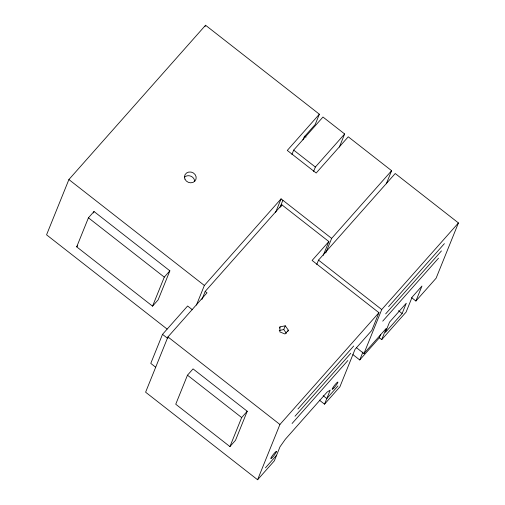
<?xml version="1.0" encoding="UTF-8"?>
<svg xmlns="http://www.w3.org/2000/svg" width="505" height="505" viewBox="0 0 505 505"><rect width="100%" height="100%" fill="white"/><g stroke="black" fill="none" stroke-linecap="round" stroke-linejoin="round"><path stroke-width="0.76" d="M280.004 326.874L279.839 331.93L285.009 333.988L288.361 330.207L285.268 325.807L280.004 326.874L279.499 328.124M302.931 139.853L304.042 137.114L315.196 124.514L319.362 114.212L205.567 25.25L68.895 179.553L46.561 234.825L167.111 329.071M76.697 246.85L88.432 217.813L94.006 211.513L169.869 270.819L158.134 299.863L152.554 306.163L76.697 246.85L77.713 245.708M93.419 212.965L94.006 211.513M205.017 26.626L205.567 25.25M152.554 306.163L164.289 277.119L169.869 270.819M192.424 309.773L187.607 306.011L162.509 334.354L150.774 363.392L155.59 367.16M323.263 255.366L328.85 241.548L281.885 204.834L205.181 291.429L206.987 292.843L167.938 336.93L145.604 392.202L257.588 479.75L274.329 460.857L280.004 446.805L285.325 439.268L327.164 392.031L330.213 390.119L324.532 404.17L319.318 400.093M196.426 305.096L204.361 285.458L281.064 198.856L331.64 238.398L325.763 252.942M201.95 299.433L205.181 291.429M187.475 375.19L175.74 404.227L229.927 446.59L235.507 440.297L247.235 411.253L193.055 368.89L187.475 375.19L241.661 417.553L229.927 446.59M291.922 154.461L293.683 150.099L322.973 117.034L344.65 133.976L339.36 147.069M275.484 212.674L281.064 198.856M279.934 207.542L282.869 200.27M281.298 206.286L281.885 204.834M313.599 171.41L315.36 167.041L344.65 133.976M279.24 330.466L283.753 329.557L285.268 325.807M287.856 331.457L288.361 330.207M316.749 264.481L318.516 260.113L395.219 173.518L458.439 222.939L436.105 278.211L415.912 301.012L411.632 297.666M257.588 479.75L279.921 424.478L378.939 312.69L312.115 260.441L328.85 241.548M386.319 183.782L391.609 170.696L348.261 136.804L316.18 173.019L287.282 150.427L319.362 114.212M352.907 354.605L359.743 359.951L362.95 352.023M378.939 312.69L371.749 330.485L355.015 349.378L339.878 386.855L324.532 404.17M356.574 347.806L363.941 353.569L381.73 309.54L458.439 222.939M380.726 334.304L379.274 337.908L359.743 359.951M379.261 337.7L381.717 339.619L386.256 328.376L363.941 353.569M402.119 313.529L406.279 303.221L389.544 322.121L385.378 332.423L402.119 313.529L398.502 310.708M415.912 301.012L421.965 286.019L412.149 297.104L406.096 312.096L381.717 339.619M331.64 238.398L391.609 170.696M241.661 417.553L247.235 411.253M297.944 408.974L353.727 345.994M388.598 306.63L444.381 243.65M295.008 416.234L350.798 353.254M385.662 313.889L441.446 250.909M292.079 423.493L347.863 360.513M382.727 321.148L438.517 258.169M265.441 467.832L276.595 455.232M337.965 385.959L326.804 398.552L323.194 395.731M304.824 136.129L306.055 137.095M293.683 150.099L315.36 167.041M318.516 260.113L381.73 309.54M68.895 179.553L204.361 285.458M88.432 217.813L164.289 277.119M167.938 336.93L279.921 424.478M162.509 334.354L167.925 338.59M283.753 329.557L286.404 333.325M184.685 177.021A5.94 5.34 22 0 1 191.086 176.295A5.94 5.34 22 0 1 194.684 181.566M276.456 451.823L274.038 455.504A4.627 0.612 -52 0 1 270.781 458.502A4.627 0.612 -52 0 1 274.057 453.528A4.627 0.612 -52 0 1 276.456 451.823M333.919 387.966A4.627 0.612 -52 0 0 337.902 382.07A4.627 0.612 -52 0 0 333.281 387.057A4.627 0.612 -52 0 0 333.919 387.966M184.918 179.079A5.94 5.34 22 0 0 194.974 181.017A5.94 5.34 22 0 0 191.124 172.072A5.94 5.34 22 0 0 184.918 179.079"/></g></svg>
